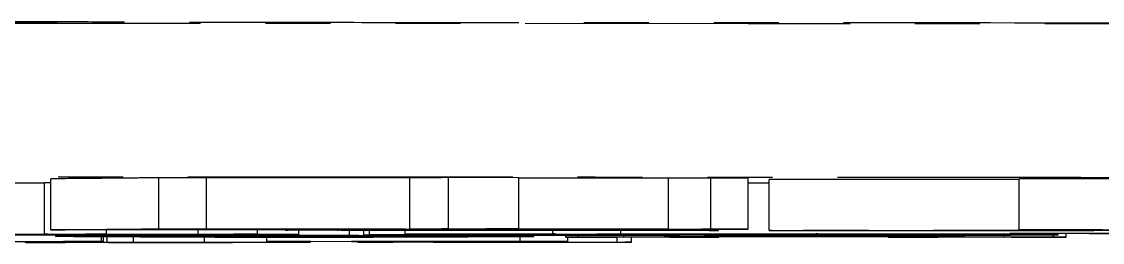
# Model space of a CAD drawing. Header units: millimetres. Extents: x 2028 to 4172, y 863 to 2379.
# Drawn here: x 2891.3 to 2912.43, y 972.52 to 976.85 of the extents above; entities that cross this region are included whole.
import ezdxf

# ---------------------------------------------------------------- set-up
doc = ezdxf.new("R2010")
doc.units = ezdxf.units.MM
doc.linetypes.add('PHANTOM', pattern=[12.7, 6.35, -1.27, 1.27, -1.27, 1.27, -1.27])

msp = doc.modelspace()

# ---------------------------------------------------------------- linework, layer by layer
at = {"color": 7, "linetype": 'PHANTOM', "lineweight": 25}
for p, q in [((2891.868, 972.763), (2891.868, 973.763)), ((2894.909, 973.781), (2893.969, 973.783)), ((2893.969, 973.783), (2893.969, 972.783)), ((2898.888, 973.779), (2894.909, 973.781)), ((2894.909, 972.781), (2894.909, 973.781)), ((2898.888, 972.779), (2898.888, 973.779)), ((2901.02, 973.784), (2899.64, 973.787)), ((2899.64, 972.787), (2899.64, 973.787)), ((2901.02, 972.784), (2901.02, 973.784)), ((2903.945, 973.777), (2901.02, 973.778)), ((2904.772, 973.778), (2903.945, 973.777)), ((2903.945, 972.777), (2903.945, 973.777)), ((2905.502, 973.775), (2904.772, 973.778)), ((2904.772, 972.778), (2904.772, 973.778)), ((2905.502, 972.775), (2905.502, 973.775)), ((2905.914, 972.748), (2905.914, 973.748)), ((2914.873, 973.757), (2910.804, 973.764)), ((2910.804, 972.764), (2910.804, 973.764)), ((2891.744, 973.675), (2890.183, 973.675)), ((2891.868, 973.682), (2891.744, 973.682)), ((2891.744, 972.682), (2891.744, 973.682)), ((2905.914, 973.679), (2905.502, 973.679)), ((2888.103, 972.671), (2895.096, 972.671)), ((2889.779, 972.675), (2891.802, 972.675)), ((2894.749, 972.674), (2889.894, 972.674)), ((2891.397, 972.67), (2890.01, 972.67)), ((2891.455, 972.657), (2890.761, 972.656)), ((2891.108, 972.667), (2891.397, 972.67)), ((2891.397, 972.667), (2894.98, 972.667)), ((2892.842, 972.666), (2891.455, 972.666)), ((2891.455, 972.666), (2891.455, 972.657)), ((2891.744, 972.682), (2892.957, 972.681)), ((2892.988, 972.764), (2891.868, 972.763)), ((2891.966, 972.635), (2891.966, 972.666)), ((2896.714, 972.67), (2892.495, 972.67)), ((2892.957, 972.681), (2892.553, 972.68)), ((2892.553, 972.68), (2892.553, 972.675)), ((2892.553, 972.675), (2894.749, 972.675)), ((2892.842, 972.657), (2892.842, 972.666)), ((2893.535, 972.658), (2892.842, 972.657)), ((2892.859, 972.535), (2892.859, 972.657)), ((2892.896, 972.534), (2892.896, 972.657)), ((2892.957, 972.681), (2892.957, 972.764)), ((2892.971, 972.518), (2892.971, 972.657)), ((2893.206, 972.766), (2892.988, 972.764)), ((2897.252, 972.764), (2893.206, 972.766)), ((2893.992, 972.773), (2893.299, 972.767)), ((2893.299, 972.767), (2897.344, 972.765)), ((2893.483, 972.517), (2893.483, 972.656)), ((2895.038, 972.666), (2893.535, 972.666)), ((2893.535, 972.666), (2893.535, 972.658)), ((2893.535, 972.657), (2893.535, 972.658)), ((2893.535, 972.656), (2893.535, 972.657)), ((2893.969, 972.783), (2894.909, 972.781)), ((2898.038, 972.771), (2893.992, 972.773)), ((2894.75, 972.78), (2894.085, 972.774)), ((2894.085, 972.774), (2898.13, 972.772)), ((2894.749, 972.68), (2894.749, 972.765)), ((2894.749, 972.675), (2894.749, 972.68)), ((2894.749, 972.68), (2895.905, 972.679)), ((2895.5, 972.674), (2894.749, 972.673)), ((2894.749, 972.673), (2894.749, 972.674)), ((2898.795, 972.778), (2894.75, 972.78)), ((2894.874, 972.517), (2894.874, 972.654)), ((2894.909, 972.781), (2898.888, 972.779)), ((2894.98, 972.667), (2894.98, 972.67)), ((2894.98, 972.667), (2895.385, 972.668)), ((2895.038, 972.657), (2895.038, 972.666)), ((2895.096, 972.671), (2895.789, 972.673)), ((2895.096, 972.671), (2895.096, 972.673)), ((2895.385, 972.668), (2895.385, 972.67)), ((2895.385, 972.668), (2896.194, 972.667)), ((2895.905, 972.679), (2895.442, 972.678)), ((2895.442, 972.678), (2895.444, 972.678)), ((2895.5, 972.674), (2895.5, 972.678)), ((2895.789, 972.673), (2895.789, 972.679)), ((2895.789, 972.673), (2896.714, 972.67)), ((2896.194, 972.667), (2895.789, 972.666)), ((2895.789, 972.666), (2895.789, 972.657)), ((2895.791, 972.657), (2895.791, 972.666)), ((2895.905, 972.679), (2895.905, 972.765)), ((2896.088, 972.536), (2896.088, 972.667)), ((2896.194, 972.667), (2896.194, 972.67)), ((2896.454, 972.764), (2896.454, 972.756)), ((2896.509, 972.757), (2897.252, 972.764)), ((2896.509, 972.757), (2896.509, 972.764)), ((2896.593, 972.65), (2896.593, 972.67)), ((2896.644, 972.621), (2896.644, 972.67)), ((2896.714, 972.67), (2896.714, 972.764)), ((2897.222, 972.632), (2897.222, 972.634)), ((2897.222, 972.634), (2901.315, 972.634)), ((2897.707, 972.632), (2897.222, 972.632)), ((2897.344, 972.772), (2897.344, 972.765)), ((2897.344, 972.765), (2898.038, 972.771)), ((2898.194, 972.763), (2897.498, 972.757)), ((2902.877, 972.751), (2897.616, 972.753)), ((2897.707, 972.65), (2897.707, 972.753)), ((2897.985, 972.66), (2897.985, 972.753)), ((2898.043, 972.659), (2897.985, 972.66)), ((2898.101, 972.668), (2898.101, 972.753)), ((2898.621, 972.667), (2898.101, 972.668)), ((2898.101, 972.668), (2901.742, 972.668)), ((2898.13, 972.779), (2898.13, 972.772)), ((2898.13, 972.772), (2898.795, 972.778)), ((2898.138, 972.755), (2898.138, 972.763)), ((2898.138, 972.755), (2902.792, 972.753)), ((2902.376, 972.761), (2898.194, 972.763)), ((2898.98, 972.771), (2898.287, 972.764)), ((2898.287, 972.764), (2902.468, 972.762)), ((2898.504, 972.649), (2898.504, 972.667)), ((2898.678, 972.624), (2898.678, 972.63)), ((2899.257, 972.655), (2898.736, 972.656)), ((2898.736, 972.656), (2904.169, 972.656)), ((2898.794, 972.679), (2898.794, 972.753)), ((2899.257, 972.678), (2898.794, 972.679)), ((2898.794, 972.679), (2901.742, 972.679)), ((2903.162, 972.769), (2898.98, 972.771)), ((2899.738, 972.778), (2899.073, 972.772)), ((2899.073, 972.772), (2903.254, 972.77)), ((2899.892, 972.678), (2899.257, 972.678)), ((2899.382, 972.65), (2900.021, 972.643)), ((2900.021, 972.643), (2899.535, 972.642)), ((2899.64, 972.787), (2901.02, 972.784)), ((2903.92, 972.776), (2899.738, 972.778)), ((2900.37, 972.784), (2899.831, 972.779)), ((2899.831, 972.779), (2903.945, 972.777)), ((2901.742, 972.678), (2899.892, 972.678)), ((2902.146, 972.667), (2900.008, 972.667)), ((2900.021, 972.667), (2900.021, 972.643)), ((2900.021, 972.63), (2900.021, 972.622)), ((2901.02, 972.784), (2900.37, 972.784)), ((2910.641, 972.655), (2900.644, 972.655)), ((2901.315, 972.632), (2900.911, 972.632)), ((2901.045, 972.538), (2901.045, 972.632)), ((2901.106, 972.661), (2904.169, 972.661)), ((2901.568, 972.66), (2901.106, 972.661)), ((2901.315, 972.634), (2901.315, 972.655)), ((2901.315, 972.634), (2901.315, 972.632)), ((2902.204, 972.66), (2901.568, 972.66)), ((2901.684, 972.683), (2901.684, 972.751)), ((2901.684, 972.683), (2903.013, 972.681)), ((2901.742, 972.668), (2901.742, 972.678)), ((2901.938, 972.621), (2901.938, 972.655)), ((2902.181, 972.621), (2902.181, 972.655)), ((2902.191, 972.76), (2902.376, 972.761)), ((2902.191, 972.76), (2902.191, 972.761)), ((2903.311, 972.76), (2902.191, 972.76)), ((2904.169, 972.66), (2902.204, 972.66)), ((2902.468, 972.762), (2903.162, 972.769)), ((2902.468, 972.769), (2902.468, 972.762)), ((2903.013, 972.681), (2902.551, 972.68)), ((2902.551, 972.68), (2902.551, 972.679)), ((2902.551, 972.679), (2906.885, 972.679)), ((2906.885, 972.678), (2902.551, 972.678)), ((2902.551, 972.678), (2902.551, 972.675)), ((2902.551, 972.675), (2906.885, 972.675)), ((2906.885, 972.674), (2902.551, 972.674)), ((2902.551, 972.674), (2902.551, 972.671)), ((2902.551, 972.671), (2906.885, 972.671)), ((2906.885, 972.671), (2902.551, 972.671)), ((2902.551, 972.671), (2902.551, 972.668)), ((2902.551, 972.668), (2906.885, 972.668)), ((2902.792, 972.753), (2902.792, 972.76)), ((2903.013, 972.681), (2903.013, 972.76)), ((2903.071, 972.623), (2903.071, 972.655)), ((2903.071, 972.623), (2906.224, 972.65)), ((2906.307, 972.667), (2903.186, 972.667)), ((2903.254, 972.77), (2903.92, 972.776)), ((2903.254, 972.776), (2903.254, 972.77)), ((2903.945, 972.777), (2904.772, 972.778)), ((2904.689, 972.631), (2903.961, 972.625)), ((2904.111, 972.667), (2905.44, 972.665)), ((2904.111, 972.667), (2904.111, 972.667)), ((2904.169, 972.656), (2904.169, 972.66)), ((2904.359, 972.759), (2904.695, 972.759)), ((2908.324, 972.631), (2904.689, 972.631)), ((2904.689, 972.621), (2904.689, 972.631)), ((2904.772, 972.778), (2905.502, 972.775)), ((2905.502, 972.775), (2904.785, 972.775)), ((2906.547, 972.647), (2904.851, 972.632)), ((2904.851, 972.632), (2908.243, 972.632)), ((2905.44, 972.665), (2904.92, 972.665)), ((2904.92, 972.665), (2904.92, 972.661)), ((2904.92, 972.661), (2906.48, 972.661)), ((2908.214, 972.66), (2904.92, 972.66)), ((2904.92, 972.66), (2904.92, 972.656)), ((2904.92, 972.656), (2908.561, 972.656)), ((2904.926, 972.752), (2904.926, 972.775)), ((2904.932, 972.621), (2904.932, 972.631)), ((2905.44, 972.665), (2905.44, 972.667)), ((2905.963, 972.748), (2905.914, 972.748)), ((2906.224, 972.65), (2906.224, 972.655)), ((2906.224, 972.65), (2907.434, 972.65)), ((2906.48, 972.661), (2906.48, 972.671)), ((2906.48, 972.661), (2907.174, 972.663)), ((2906.628, 972.647), (2906.547, 972.647)), ((2908.243, 972.632), (2906.628, 972.647)), ((2911.393, 972.667), (2906.654, 972.667)), ((2906.827, 972.683), (2908.156, 972.682)), ((2906.885, 972.675), (2906.885, 972.678)), ((2906.885, 972.671), (2906.885, 972.674)), ((2906.885, 972.668), (2906.885, 972.671)), ((2907.174, 972.663), (2908.214, 972.66)), ((2907.434, 972.65), (2907.434, 972.655)), ((2907.434, 972.65), (2910.506, 972.623)), ((2908.156, 972.682), (2907.694, 972.681)), ((2907.694, 972.681), (2907.694, 972.679)), ((2907.694, 972.679), (2909.023, 972.679)), ((2910.873, 972.678), (2907.694, 972.678)), ((2907.694, 972.678), (2907.694, 972.668)), ((2907.694, 972.668), (2909.081, 972.668)), ((2908.24, 972.621), (2908.24, 972.631)), ((2909.13, 972.624), (2908.324, 972.631)), ((2908.561, 972.656), (2908.561, 972.667)), ((2908.561, 972.656), (2909.428, 972.658)), ((2909.023, 972.679), (2909.775, 972.68)), ((2909.081, 972.668), (2909.081, 972.678)), ((2909.081, 972.668), (2910.064, 972.67)), ((2909.428, 972.658), (2910.641, 972.655)), ((2909.775, 972.68), (2910.873, 972.678)), ((2910.064, 972.67), (2910.064, 972.678)), ((2910.064, 972.67), (2911.393, 972.667)), ((2910.506, 972.623), (2910.506, 972.655)), ((2910.948, 972.762), (2910.804, 972.764)), ((2910.804, 972.764), (2914.873, 972.757)), ((2910.873, 972.678), (2910.873, 972.69)), ((2911.393, 972.667), (2911.393, 972.688)), ((2911.477, 972.621), (2911.477, 972.688)), ((2911.566, 972.662), (2911.566, 972.688)), ((2911.566, 972.662), (2911.566, 972.662)), ((2911.719, 972.621), (2911.719, 972.688)), ((2914.629, 972.757), (2912.425, 972.76)), ((2890.438, 972.535), (2892.859, 972.535)), ((2892.147, 972.517), (2891.295, 972.533)), ((2891.37, 972.516), (2891.37, 972.532)), ((2891.407, 972.516), (2891.37, 972.516)), ((2891.37, 972.516), (2891.73, 972.516)), ((2896.714, 972.517), (2891.407, 972.516)), ((2891.73, 972.516), (2891.73, 972.525)), ((2892.12, 972.533), (2892.971, 972.518)), ((2892.896, 972.534), (2892.536, 972.534)), ((2892.859, 972.535), (2892.896, 972.534)), ((2893.483, 972.517), (2894.874, 972.517)), ((2896.088, 972.536), (2901.045, 972.538)), ((2896.156, 972.535), (2896.088, 972.536)), ((2896.408, 972.535), (2896.156, 972.535)), ((2896.675, 972.522), (2896.945, 972.521)), ((2896.945, 972.521), (2896.714, 972.517)), ((2898.543, 972.519), (2896.953, 972.535)), ((2897.762, 972.535), (2898.452, 972.528)), ((2897.872, 972.518), (2897.872, 972.526)), ((2897.94, 972.517), (2897.872, 972.518)), ((2897.872, 972.518), (2898.175, 972.518)), ((2903.096, 972.52), (2897.94, 972.517)), ((2899.544, 972.537), (2898.128, 972.536)), ((2898.175, 972.518), (2898.175, 972.523)), ((2898.452, 972.528), (2898.452, 972.536)), ((2898.452, 972.528), (2899.918, 972.529)), ((2899.983, 972.528), (2898.518, 972.528)), ((2898.518, 972.528), (2899.352, 972.52)), ((2899.352, 972.52), (2899.352, 972.528)), ((2899.895, 972.519), (2899.895, 972.528)), ((2899.895, 972.519), (2901.209, 972.52)), ((2900.656, 972.532), (2900.59, 972.532)), ((2900.59, 972.532), (2900.893, 972.532)), ((2900.893, 972.532), (2901.548, 972.526)), ((2901.045, 972.538), (2901.977, 972.535)), ((2901.245, 972.526), (2901.201, 972.526)), ((2901.209, 972.52), (2901.209, 972.526)), ((2901.548, 972.526), (2901.245, 972.526)), ((2901.977, 972.535), (2901.748, 972.534)), ((2901.938, 972.62), (2901.938, 972.621)), ((2901.938, 972.621), (2902.181, 972.621)), ((2904.932, 972.62), (2901.938, 972.62)), ((2901.977, 972.535), (2901.977, 972.62)), ((2902.944, 972.524), (2902.944, 972.62)), ((2902.944, 972.524), (2903.22, 972.524)), ((2903.22, 972.524), (2903.096, 972.52)), ((2903.22, 972.524), (2903.22, 972.62)), ((2904.689, 972.621), (2904.932, 972.621)), ((2904.932, 972.621), (2904.932, 972.62)), ((2908.24, 972.62), (2908.24, 972.621)), ((2908.24, 972.621), (2908.564, 972.621)), ((2911.719, 972.62), (2908.24, 972.62)), ((2908.564, 972.621), (2908.564, 972.629)), ((2911.477, 972.621), (2911.719, 972.621)), ((2911.719, 972.621), (2911.719, 972.62))]:
    msp.add_line(p, q, dxfattribs=at)
at = {"color": 7, "linetype": 'PHANTOM', "lineweight": 25, "flags": 128}
for points in [[(2958.294, 976.656), (2958.25, 976.661), (2957.894, 976.672), (2957.184, 976.683), (2956.123, 976.693), (2954.717, 976.704), (2952.972, 976.714), (2950.898, 976.723), (2948.504, 976.733), (2945.803, 976.742), (2942.808, 976.751), (2939.533, 976.759), (2935.997, 976.767), (2932.214, 976.774), (2928.206, 976.78), (2923.992, 976.786), (2919.592, 976.792), (2915.028, 976.796), (2910.324, 976.8), (2905.503, 976.803), (2900.589, 976.806), (2895.606, 976.807), (2890.578, 976.808), (2885.533, 976.809), (2880.493, 976.808), (2875.485, 976.807), (2870.533, 976.805), (2865.662, 976.802), (2860.896, 976.798), (2856.26, 976.794), (2851.775, 976.789), (2847.466, 976.783), (2843.351, 976.777), (2839.454, 976.77), (2835.792, 976.763), (2832.384, 976.755), (2829.248, 976.746), (2826.398, 976.738), (2823.849, 976.728), (2821.614, 976.719), (2819.703, 976.709), (2818.126, 976.698), (2816.892, 976.688), (2816.006, 976.677), (2815.473, 976.667), (2815.294, 976.656), (2815.294, 976.656)], [(2891.994, 976.832), (2891.817, 976.829), (2891.298, 976.827), (2890.471, 976.824), (2889.394, 976.823), (2888.14, 976.821), (2886.794, 976.821), (2885.449, 976.821), (2884.194, 976.823), (2883.117, 976.824), (2882.291, 976.827), (2881.772, 976.829), (2881.594, 976.832), (2881.772, 976.835), (2882.291, 976.838), (2883.117, 976.84), (2884.194, 976.842), (2885.449, 976.843), (2886.794, 976.843), (2888.14, 976.843), (2889.394, 976.842), (2890.471, 976.84), (2891.298, 976.838), (2891.817, 976.835), (2891.994, 976.832)], [(2910.617, 972.693), (2910.803, 972.696), (2911.342, 972.698), (2912.18, 972.7), (2913.238, 972.701), (2914.409, 972.701), (2915.581, 972.701), (2916.638, 972.7), (2917.477, 972.698), (2918.016, 972.696), (2918.202, 972.693), (2918.016, 972.691), (2917.477, 972.689), (2916.638, 972.687), (2915.581, 972.686), (2914.409, 972.685), (2913.238, 972.686), (2912.18, 972.687), (2911.342, 972.689), (2910.803, 972.691), (2910.617, 972.693)], [(2911.438, 972.693), (2911.617, 972.695), (2912.133, 972.697), (2912.924, 972.699), (2913.893, 972.7), (2914.925, 972.7), (2915.895, 972.699), (2916.686, 972.697), (2917.202, 972.695), (2917.381, 972.693), (2917.202, 972.691), (2916.686, 972.689), (2915.895, 972.688), (2914.925, 972.687), (2913.893, 972.687), (2912.924, 972.688), (2912.133, 972.689), (2911.617, 972.691), (2911.438, 972.693)]]:
    msp.add_lwpolyline(points, dxfattribs=at)
at = {"color": 7, "linetype": 'PHANTOM', "lineweight": 25}
for points, knots in [([(2892.599, 976.837), (2892.334, 976.838), (2891.793, 976.84), (2890.375, 976.843), (2888.659, 976.845), (2886.794, 976.846), (2884.93, 976.845), (2883.214, 976.843), (2881.796, 976.84), (2881.255, 976.838), (2880.99, 976.837)], [0, 0, 0, 0, 0.122089, 0.25, 0.377911, 0.5, 0.622089, 0.75, 0.877911, 1, 1, 1, 1]), ([(2900.928, 976.822), (2900.025, 976.822), (2898.188, 976.823), (2895.775, 976.827), (2893.785, 976.831), (2892.989, 976.835), (2892.599, 976.837)], [0, 0, 0, 0, 0.245796, 0.5, 0.754204, 1, 1, 1, 1]), ([(2964.52, 976.686), (2963.993, 976.691), (2962.931, 976.702), (2960.392, 976.718), (2957.123, 976.733), (2953.061, 976.748), (2948.249, 976.762), (2942.756, 976.775), (2936.663, 976.787), (2930.06, 976.797), (2923.081, 976.806), (2915.839, 976.813), (2908.462, 976.819), (2903.424, 976.821), (2900.928, 976.822)], [0, 0, 0, 0, 0.0799588, 0.1613715, 0.2441424, 0.3288926, 0.4142166, 0.5, 0.5857784, 0.6711024, 0.7558576, 0.8386237, 0.9200388, 1, 1, 1, 1]), ([(2818.349, 973.658), (2818.397, 973.662), (2818.503, 973.67), (2819.373, 973.683), (2820.854, 973.696), (2823.029, 973.71), (2825.86, 973.723), (2829.374, 973.736), (2833.528, 973.748), (2838.271, 973.76), (2843.533, 973.77), (2849.224, 973.779), (2855.247, 973.786), (2861.47, 973.792), (2867.836, 973.797), (2874.188, 973.8), (2880.527, 973.802), (2886.794, 973.802), (2893.062, 973.802), (2899.4, 973.8), (2905.753, 973.797), (2912.119, 973.792), (2918.342, 973.786), (2924.365, 973.779), (2930.056, 973.77), (2935.318, 973.76), (2940.061, 973.748), (2944.215, 973.736), (2947.729, 973.723), (2950.56, 973.71), (2952.735, 973.696), (2954.216, 973.683), (2955.087, 973.67), (2955.194, 973.662), (2955.242, 973.658)], [0, 0, 0, 0, 0.023828, 0.053273, 0.084485, 0.115699, 0.147957, 0.180726, 0.213842, 0.247136, 0.28043, 0.313546, 0.346314, 0.378573, 0.409785, 0.440999, 0.470442, 0.499888, 0.529332, 0.558778, 0.58999, 0.621203, 0.653462, 0.68623, 0.719347, 0.752641, 0.785934, 0.819051, 0.851819, 0.884078, 0.915289, 0.946503, 0.975948, 1, 1, 1, 1]), ([(2893.969, 973.783), (2893.838, 973.781), (2893.462, 973.778), (2892.773, 973.771), (2892.17, 973.766), (2891.868, 973.763)], [0, 0, 0, 0, 0.212583, 0.606196, 1, 1, 1, 1]), ([(2899.64, 973.787), (2899.578, 973.786), (2899.452, 973.785), (2899.204, 973.782), (2899.009, 973.78), (2898.888, 973.779)], [0, 0, 0, 0, 0.272745, 0.545491, 1, 1, 1, 1]), ([(2910.804, 973.75), (2909.918, 973.749), (2908.325, 973.748), (2906.655, 973.748), (2905.914, 973.748)], [0, 0, 0, 0, 0.55606, 1, 1, 1, 1]), ([(2892.495, 972.67), (2892.372, 972.67), (2892.126, 972.67), (2891.752, 972.669), (2891.537, 972.668), (2891.397, 972.667)], [0, 0, 0, 0, 0.2597624, 0.5194021, 1, 1, 1, 1]), ([(2891.8, 972.676), (2891.799, 972.676), (2891.798, 972.677), (2891.79, 972.679), (2891.761, 972.681), (2891.744, 972.682)], [0, 0, 0, 0, 0.167053, 0.501629, 1, 1, 1, 1]), ([(2891.868, 972.763), (2892.033, 972.765), (2892.504, 972.769), (2893.225, 972.775), (2893.721, 972.78), (2893.969, 972.783)], [0, 0, 0, 0, 0.212581, 0.606192, 1, 1, 1, 1]), ([(2891.966, 972.635), (2891.994, 972.636), (2892.068, 972.64), (2892.821, 972.645), (2893.973, 972.648), (2895.05, 972.65), (2895.972, 972.65), (2896.49, 972.65), (2896.593, 972.65)], [0, 0, 0, 0, 0.211208, 0.543916, 0.70607, 0.836311, 0.967456, 1, 1, 1, 1]), ([(2896.638, 972.62), (2896.051, 972.62), (2895.058, 972.62), (2893.885, 972.622), (2892.85, 972.625), (2892.114, 972.629), (2892.012, 972.633), (2891.966, 972.635)], [0, 0, 0, 0, 0.187422, 0.316972, 0.445984, 0.752119, 1, 1, 1, 1]), ([(2896.542, 972.649), (2896.303, 972.649), (2895.831, 972.649), (2895.08, 972.648), (2894.274, 972.646), (2893.637, 972.642), (2893.35, 972.639), (2893.322, 972.636), (2893.308, 972.635)], [0, 0, 0, 0, 0.087728, 0.173959, 0.328461, 0.554861, 0.777023, 1, 1, 1, 1]), ([(2893.308, 972.635), (2893.338, 972.633), (2893.397, 972.63), (2893.851, 972.627), (2894.386, 972.624), (2895.083, 972.622), (2895.841, 972.621), (2896.388, 972.621), (2896.644, 972.621)], [0, 0, 0, 0, 0.254742, 0.50973, 0.682774, 0.792634, 0.903219, 1, 1, 1, 1]), ([(2893.535, 972.657), (2893.701, 972.657), (2894.031, 972.657), (2894.417, 972.657), (2894.69, 972.656), (2894.832, 972.657), (2894.934, 972.657), (2894.996, 972.657), (2895.031, 972.657), (2895.035, 972.657), (2895.038, 972.657)], [0, 0, 0, 0, 0.291265, 0.577908, 0.673859, 0.770575, 0.821169, 0.872133, 0.929983, 1, 1, 1, 1]), ([(2894.807, 972.654), (2894.772, 972.654), (2894.706, 972.655), (2894.408, 972.655), (2894.011, 972.656), (2893.689, 972.656), (2893.535, 972.656)], [0, 0, 0, 0, 0.215567, 0.407136, 0.716043, 1, 1, 1, 1]), ([(2895.789, 972.657), (2895.786, 972.657), (2895.781, 972.656), (2895.601, 972.655), (2895.282, 972.655), (2894.985, 972.654), (2894.807, 972.654)], [0, 0, 0, 0, 0.273904, 0.481798, 0.689877, 1, 1, 1, 1]), ([(2895.452, 972.676), (2895.456, 972.675), (2895.464, 972.675), (2895.488, 972.674), (2895.5, 972.674)], [0, 0, 0, 0, 0.499804, 1, 1, 1, 1]), ([(2897.616, 972.753), (2897.421, 972.753), (2897.098, 972.754), (2896.718, 972.754), (2896.509, 972.755), (2896.429, 972.756), (2896.479, 972.757), (2896.509, 972.757)], [0, 0, 0, 0, 0.2631806, 0.4361155, 0.6100885, 0.7625762, 1, 1, 1, 1]), ([(2899.535, 972.642), (2899.328, 972.644), (2899.024, 972.646), (2898.25, 972.648), (2897.459, 972.649), (2896.842, 972.649), (2896.542, 972.649)], [0, 0, 0, 0, 0.421189, 0.615596, 0.812628, 1, 1, 1, 1]), ([(2896.593, 972.65), (2896.73, 972.65), (2896.992, 972.65), (2897.363, 972.65), (2897.592, 972.65), (2897.707, 972.65)], [0, 0, 0, 0, 0.356459, 0.676253, 1, 1, 1, 1]), ([(2897.498, 972.757), (2897.471, 972.757), (2897.443, 972.756), (2897.484, 972.756), (2897.487, 972.756)], [0, 0, 0, 0, 0.9326989, 1, 1, 1, 1]), ([(2897.541, 972.756), (2897.578, 972.756), (2897.668, 972.755), (2897.887, 972.755), (2898.056, 972.755), (2898.138, 972.755)], [0, 0, 0, 0, 0.2728768, 0.6483328, 1, 1, 1, 1]), ([(2897.707, 972.65), (2897.773, 972.65), (2897.903, 972.65), (2898.163, 972.649), (2898.368, 972.649), (2898.504, 972.649)], [0, 0, 0, 0, 0.251708, 0.503436, 1, 1, 1, 1]), ([(2898.678, 972.63), (2898.672, 972.631), (2898.661, 972.631), (2898.525, 972.632), (2898.326, 972.632), (2898.04, 972.632), (2897.823, 972.632), (2897.707, 972.632)], [0, 0, 0, 0, 0.257856, 0.422334, 0.5883, 0.779578, 1, 1, 1, 1]), ([(2897.985, 972.66), (2898.581, 972.66), (2899.613, 972.661), (2901.076, 972.664), (2901.751, 972.666), (2902.146, 972.667)], [0, 0, 0, 0, 0.36202, 0.626364, 1, 1, 1, 1]), ([(2903.186, 972.667), (2902.785, 972.666), (2901.777, 972.663), (2899.89, 972.661), (2898.49, 972.66), (2898.043, 972.659)], [0, 0, 0, 0, 0.3105248, 0.7800713, 1, 1, 1, 1]), ([(2898.504, 972.649), (2898.635, 972.649), (2898.89, 972.649), (2899.195, 972.65), (2899.322, 972.65), (2899.382, 972.65)], [0, 0, 0, 0, 0.356531, 0.696322, 1, 1, 1, 1]), ([(2900.008, 972.667), (2899.841, 972.667), (2899.525, 972.667), (2899.06, 972.667), (2898.768, 972.667), (2898.621, 972.667)], [0, 0, 0, 0, 0.35686, 0.67714, 1, 1, 1, 1]), ([(2898.888, 972.779), (2898.962, 972.78), (2899.11, 972.781), (2899.363, 972.784), (2899.534, 972.786), (2899.64, 972.787)], [0, 0, 0, 0, 0.272744, 0.545492, 1, 1, 1, 1]), ([(2900.644, 972.655), (2900.477, 972.655), (2900.16, 972.655), (2899.696, 972.655), (2899.403, 972.655), (2899.257, 972.655)], [0, 0, 0, 0, 0.35686, 0.67714, 1, 1, 1, 1]), ([(2900.911, 972.632), (2900.777, 972.632), (2900.554, 972.632), (2900.287, 972.632), (2900.116, 972.631), (2900.03, 972.631), (2900.024, 972.631), (2900.021, 972.63)], [0, 0, 0, 0, 0.277602, 0.465557, 0.653489, 0.849158, 1, 1, 1, 1]), ([(2901.742, 972.679), (2901.74, 972.679), (2901.737, 972.68), (2901.723, 972.681), (2901.699, 972.682), (2901.684, 972.683)], [0, 0, 0, 0, 0.279578, 0.559168, 1, 1, 1, 1]), ([(2902.792, 972.753), (2902.882, 972.753), (2903.046, 972.753), (2903.275, 972.753), (2903.453, 972.753), (2903.713, 972.754), (2903.928, 972.756), (2904.191, 972.758), (2904.359, 972.759)], [0, 0, 0, 0, 0.07162, 0.1296989, 0.1878581, 0.251244, 0.5231342, 1, 1, 1, 1]), ([(2904.926, 972.752), (2904.762, 972.752), (2904.484, 972.751), (2903.898, 972.751), (2903.367, 972.751), (2903.018, 972.751), (2902.877, 972.751)], [0, 0, 0, 0, 0.312528, 0.530177, 0.809183, 1, 1, 1, 1]), ([(2904.785, 972.775), (2904.637, 972.773), (2904.34, 972.77), (2903.831, 972.766), (2903.504, 972.762), (2903.311, 972.76)], [0, 0, 0, 0, 0.289148, 0.578294, 1, 1, 1, 1]), ([(2904.169, 972.661), (2904.167, 972.662), (2904.164, 972.663), (2904.147, 972.665), (2904.123, 972.666), (2904.111, 972.667)], [0, 0, 0, 0, 0.3931299, 0.6965162, 1, 1, 1, 1]), ([(2904.695, 972.759), (2904.626, 972.758), (2904.492, 972.757), (2904.355, 972.755), (2904.461, 972.754), (2904.718, 972.753), (2904.896, 972.752), (2904.926, 972.752)], [0, 0, 0, 0, 0.288401, 0.554678, 0.756949, 0.959056, 1, 1, 1, 1]), ([(2905.914, 972.748), (2906.583, 972.748), (2907.836, 972.748), (2909.651, 972.749), (2911.695, 972.75), (2913.351, 972.753), (2914.301, 972.756), (2914.629, 972.757)], [0, 0, 0, 0, 0.198997, 0.37265, 0.545625, 0.843257, 1, 1, 1, 1]), ([(2915.476, 972.755), (2915.053, 972.754), (2913.987, 972.752), (2911.764, 972.748), (2908.824, 972.747), (2906.914, 972.747), (2905.963, 972.748)], [0, 0, 0, 0, 0.185716, 0.467958, 0.734859, 1, 1, 1, 1]), ([(2910.526, 972.66), (2909.915, 972.661), (2908.69, 972.662), (2907.183, 972.664), (2906.565, 972.666), (2906.307, 972.667)], [0, 0, 0, 0, 0.367157, 0.736287, 1, 1, 1, 1]), ([(2906.654, 972.667), (2907.142, 972.666), (2908.256, 972.664), (2910.093, 972.663), (2911.257, 972.662), (2911.566, 972.662)], [0, 0, 0, 0, 0.364385, 0.830851, 1, 1, 1, 1]), ([(2906.885, 972.679), (2906.884, 972.679), (2906.882, 972.68), (2906.869, 972.681), (2906.843, 972.682), (2906.827, 972.683)], [0, 0, 0, 0, 0.270825, 0.541657, 1, 1, 1, 1]), ([(2911.566, 972.662), (2911.441, 972.662), (2911.19, 972.662), (2910.874, 972.661), (2910.649, 972.661), (2910.556, 972.66), (2910.531, 972.66), (2910.526, 972.66)], [0, 0, 0, 0, 0.282135, 0.566109, 0.757606, 0.950164, 1, 1, 1, 1]), ([(2912.425, 972.76), (2912.288, 972.76), (2912.014, 972.761), (2911.526, 972.761), (2911.16, 972.762), (2910.948, 972.762)], [0, 0, 0, 0, 0.296385, 0.592978, 1, 1, 1, 1]), ([(2891.73, 972.516), (2891.819, 972.516), (2891.944, 972.517), (2892.077, 972.517), (2892.134, 972.517), (2892.158, 972.517), (2892.15, 972.517), (2892.147, 972.517)], [0, 0, 0, 0, 0.36734, 0.515297, 0.663697, 0.845087, 1, 1, 1, 1]), ([(2892.536, 972.534), (2892.463, 972.534), (2892.35, 972.534), (2892.22, 972.534), (2892.146, 972.534), (2892.112, 972.534), (2892.117, 972.533), (2892.12, 972.533)], [0, 0, 0, 0, 0.311431, 0.483158, 0.654996, 0.813001, 1, 1, 1, 1]), ([(2892.971, 972.518), (2892.981, 972.518), (2892.998, 972.517), (2893.074, 972.517), (2893.184, 972.517), (2893.327, 972.517), (2893.432, 972.517), (2893.483, 972.517)], [0, 0, 0, 0, 0.226887, 0.389122, 0.551824, 0.783972, 1, 1, 1, 1]), ([(2894.874, 972.517), (2895.121, 972.517), (2895.598, 972.518), (2896.146, 972.519), (2896.515, 972.52), (2896.617, 972.521), (2896.675, 972.522)], [0, 0, 0, 0, 0.254501, 0.491089, 0.704746, 1, 1, 1, 1]), ([(2896.953, 972.535), (2896.938, 972.535), (2896.912, 972.535), (2896.832, 972.535), (2896.734, 972.535), (2896.586, 972.535), (2896.477, 972.535), (2896.408, 972.535)], [0, 0, 0, 0, 0.243865, 0.391737, 0.541046, 0.710969, 1, 1, 1, 1]), ([(2898.813, 972.622), (2898.534, 972.621), (2897.96, 972.62), (2897.166, 972.62), (2896.725, 972.62), (2896.638, 972.62)], [0, 0, 0, 0, 0.432658, 0.887677, 1, 1, 1, 1]), ([(2896.644, 972.621), (2896.983, 972.621), (2897.495, 972.621), (2898.114, 972.622), (2898.472, 972.623), (2898.627, 972.624), (2898.665, 972.624), (2898.678, 972.624)], [0, 0, 0, 0, 0.362877, 0.547963, 0.734409, 0.906428, 1, 1, 1, 1]), ([(2898.128, 972.536), (2898.051, 972.536), (2897.932, 972.536), (2897.812, 972.536), (2897.755, 972.536), (2897.744, 972.535), (2897.757, 972.535), (2897.762, 972.535)], [0, 0, 0, 0, 0.339866, 0.516986, 0.694619, 0.862206, 1, 1, 1, 1]), ([(2898.175, 972.518), (2898.265, 972.518), (2898.39, 972.518), (2898.511, 972.519), (2898.559, 972.519), (2898.563, 972.519), (2898.548, 972.519), (2898.543, 972.519)], [0, 0, 0, 0, 0.37884, 0.527566, 0.676229, 0.889817, 1, 1, 1, 1]), ([(2899.457, 972.622), (2899.386, 972.622), (2899.223, 972.622), (2898.99, 972.622), (2898.867, 972.622), (2898.813, 972.622)], [0, 0, 0, 0, 0.301306, 0.696717, 1, 1, 1, 1]), ([(2899.352, 972.52), (2899.371, 972.519), (2899.402, 972.519), (2899.502, 972.519), (2899.62, 972.519), (2899.756, 972.519), (2899.853, 972.519), (2899.895, 972.519)], [0, 0, 0, 0, 0.271137, 0.427796, 0.584166, 0.818016, 1, 1, 1, 1]), ([(2900.021, 972.622), (2899.977, 972.622), (2899.889, 972.622), (2899.727, 972.622), (2899.577, 972.622), (2899.478, 972.622), (2899.457, 972.622)], [0, 0, 0, 0, 0.252541, 0.505388, 0.89895, 1, 1, 1, 1]), ([(2901.748, 972.534), (2901.559, 972.535), (2901.178, 972.536), (2900.539, 972.537), (2899.952, 972.537), (2899.655, 972.537), (2899.544, 972.537)], [0, 0, 0, 0, 0.324948, 0.652823, 0.870839, 1, 1, 1, 1]), ([(2899.918, 972.529), (2900.049, 972.529), (2900.26, 972.529), (2900.516, 972.53), (2900.596, 972.53), (2900.637, 972.53)], [0, 0, 0, 0, 0.445329, 0.721777, 1, 1, 1, 1]), ([(2901.201, 972.526), (2901.148, 972.527), (2901.068, 972.527), (2900.826, 972.528), (2900.586, 972.528), (2900.29, 972.529), (2900.095, 972.528), (2899.983, 972.528)], [0, 0, 0, 0, 0.333895, 0.499037, 0.66578, 0.808284, 1, 1, 1, 1]), ([(2900.689, 972.531), (2900.69, 972.531), (2900.725, 972.531), (2900.692, 972.531), (2900.661, 972.532), (2900.656, 972.532)], [0, 0, 0, 0, 0.02619, 0.843378, 1, 1, 1, 1]), ([(2901.209, 972.52), (2901.499, 972.52), (2902, 972.52), (2902.515, 972.521), (2902.827, 972.523), (2902.902, 972.524), (2902.944, 972.524)], [0, 0, 0, 0, 0.295552, 0.509146, 0.721996, 1, 1, 1, 1]), ([(2902.181, 972.621), (2902.305, 972.621), (2902.515, 972.621), (2902.771, 972.622), (2902.956, 972.622), (2903.031, 972.623), (2903.063, 972.623), (2903.071, 972.623)], [0, 0, 0, 0, 0.268165, 0.456817, 0.645375, 0.906381, 1, 1, 1, 1]), ([(2903.961, 972.625), (2903.951, 972.625), (2903.929, 972.624), (2903.896, 972.624), (2903.887, 972.624), (2903.88, 972.623)], [0, 0, 0, 0, 0.25022, 0.500508, 1, 1, 1, 1]), ([(2903.88, 972.623), (2903.889, 972.623), (2903.903, 972.623), (2903.982, 972.622), (2904.078, 972.622), (2904.232, 972.621), (2904.443, 972.621), (2904.604, 972.621), (2904.689, 972.621)], [0, 0, 0, 0, 0.284135, 0.450473, 0.560568, 0.671794, 0.825494, 1, 1, 1, 1]), ([(2908.564, 972.621), (2908.651, 972.621), (2908.791, 972.621), (2908.96, 972.621), (2909.067, 972.621), (2909.14, 972.622), (2909.191, 972.622), (2909.204, 972.622), (2909.211, 972.622)], [0, 0, 0, 0, 0.2571295, 0.4181259, 0.5154186, 0.6135569, 0.7719613, 1, 1, 1, 1]), ([(2909.211, 972.622), (2909.21, 972.623), (2909.207, 972.623), (2909.192, 972.623), (2909.155, 972.623), (2909.13, 972.624)], [0, 0, 0, 0, 0.25103, 0.502225, 1, 1, 1, 1]), ([(2910.506, 972.623), (2910.548, 972.623), (2910.632, 972.622), (2910.818, 972.622), (2911.078, 972.621), (2911.305, 972.621), (2911.439, 972.621), (2911.477, 972.621)], [0, 0, 0, 0, 0.2538701, 0.5095964, 0.7152017, 0.9203422, 1, 1, 1, 1])]:
    msp.add_open_spline(points, degree=3, knots=knots, dxfattribs=at)

doc.saveas('drawing.dxf')
